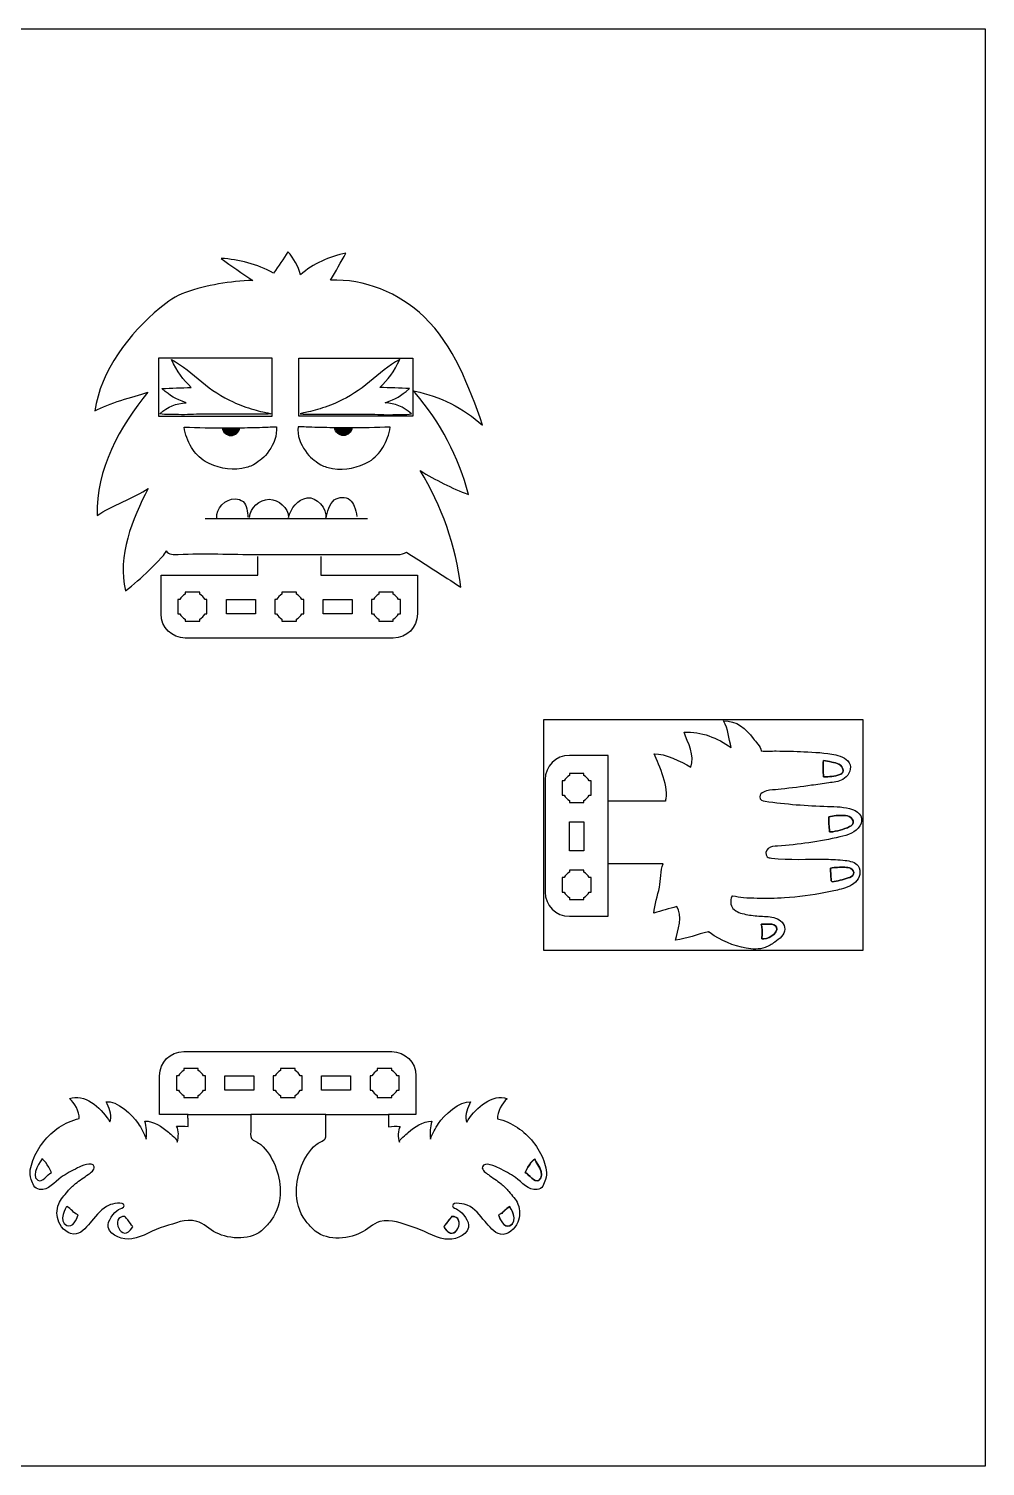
# Model space of a CAD drawing. Extents: x 0 to 843, y 0 to 842.
# Drawn here: x 283 to 843, y 0 to 842 of the extents above; entities that cross this region are included whole.
import ezdxf

# ---------------------------------------------------------------- set-up
doc = ezdxf.new("R2010")
doc.units = 0
doc.header["$MEASUREMENT"] = 0
doc.layers.add('LAYER_1', color=7, linetype='CONTINUOUS')

# ---------------------------------------------------------------- blocks, each defined once
blk = doc.blocks.new('BLOCK_2')
at = {"layer": 'LAYER_1'}
blk.add_lwpolyline([(584.57, 437.33), (771.47, 437.33), (771.47, 302.12), (584.57, 302.12), (584.57, 437.33)], dxfattribs=at)
at = {"layer": 'LAYER_1', "color": 250}
for points in [[(622.18, 389.63), (622.18, 390.36)], [(656.27, 389.63), (655.77, 389.63)]]:
    blk.add_lwpolyline(points, dxfattribs=at)
at = {"layer": 'LAYER_1', "color": 7}
blk.add_lwpolyline([(608, 360.36), (599.49, 360.36), (599.49, 377.36), (608, 377.36), (608, 360.36)], dxfattribs=at)
at = {"layer": 'LAYER_1', "color": 250}
for points, knots in [([(761.02, 354.82), (757.33, 355.24), (753.63, 355.42), (749.92, 355.49), (739.24, 355.69), (728.5, 354.94), (717.88, 356.17), (717.03, 356.26), (716.12, 356.4), (715.45, 356.94), (714, 358.13), (714.56, 360.66), (716.05, 361.8), (717.54, 362.94), (719.54, 363.09), (721.42, 363.22), (733.74, 364.05), (746, 365.85), (758.05, 368.59), (762.55, 369.61), (767.49, 371.12), (769.76, 375.13), (770.75, 376.87), (771.09, 379.08), (770.23, 380.89), (769.34, 382.74), (767.4, 383.86), (765.47, 384.57), (760.82, 386.29), (755.75, 386.33), (750.8, 386.46), (738.55, 386.79), (726.31, 387.79), (714.17, 389.46), (712.71, 389.66), (710.82, 390.25), (711.04, 392.11), (711.34, 394.74), (714.57, 395.6), (716.75, 395.93), (719.02, 396.27), (721.34, 396.21), (723.61, 396.49), (729.53, 397.21), (735.45, 397.98), (741.36, 398.8), (744.72, 399.26), (748.08, 399.79), (751.44, 400.23), (754.25, 400.6), (757.18, 400.79), (759.7, 402.22), (762.69, 403.92), (764.92, 407.49), (763.93, 410.79), (762.9, 414.22), (759.04, 415.89), (755.53, 416.64), (749.61, 417.92), (742.98, 418.19), (736.93, 418.47), (731.53, 418.72), (726.13, 418.86), (720.73, 418.9), (717.78, 418.92), (714.85, 418.77), (711.96, 418.92), (711.65, 421.5), (708.55, 424.55), (707.26, 426.2), (702.78, 431.94), (697.6, 436.87), (689.76, 436.56), (692.59, 431.55), (692.92, 426.33), (694.31, 420.94), (686.25, 426.45), (676.88, 430.59), (666.72, 429.83), (668.91, 423.82), (673.17, 416.2), (670.69, 409.49), (664.72, 412.64), (655.92, 417.49), (649.1, 417.23), (652.16, 410.51), (658.35, 397), (655.77, 389.63), (655.77, 389.63), (622.17, 389.63), (622.17, 389.63), (622.17, 389.63), (622.17, 352.78), (622.17, 352.78), (622.17, 352.78), (654.43, 352.78), (654.43, 352.78), (652.78, 349.03), (653.04, 343.05), (652.26, 339.14), (651.28, 334.24), (649.42, 328.78), (649.04, 323.89), (653.35, 325.44), (658.05, 326.46), (662.42, 327.76), (666.15, 322.58), (663.05, 313.6), (661.72, 308.15), (668.4, 308.92), (674.65, 311.55), (680.93, 313), (681.37, 313.1), (681.45, 312.24), (681.9, 312.33), (681.77, 312.01), (682.02, 312.65), (681.9, 312.33), (688.36, 307.89), (695.56, 304.72), (703.07, 303.38), (706.76, 302.72), (710.66, 302.54), (714.19, 303.81), (716.21, 304.55), (718.04, 305.74), (719.83, 306.93), (722.63, 308.8), (725.7, 311.25), (725.72, 314.61), (725.73, 317.6), (723.17, 320.08), (720.36, 321.08), (717.55, 322.08), (714.49, 321.97), (711.51, 322.12), (708.62, 322.26), (705.74, 322.64), (702.9, 323.22), (700.14, 323.78), (697.24, 324.61), (695.35, 326.71), (693.67, 328.58), (693.73, 331.4), (694.64, 333.61), (694.7, 333.73), (694.76, 333.87), (694.88, 333.93), (695, 334), (695.16, 333.98), (695.3, 333.95), (697.36, 333.56), (699.42, 333.06), (701.52, 332.92), (704.18, 332.74), (706.84, 332.61), (709.51, 332.55), (714.85, 332.42), (720.19, 332.52), (725.51, 332.86), (733.58, 333.36), (741.6, 334.4), (749.53, 335.95), (752.2, 336.48), (754.87, 337.07), (757.52, 337.71), (760.95, 338.55), (764.51, 339.57), (767.07, 342), (769.63, 344.43), (770.79, 348.7), (768.7, 351.55), (767, 353.86), (763.87, 354.5), (761.02, 354.82)], [0, 0, 0, 0, 1, 1, 1, 2, 2, 2, 3, 3, 3, 4, 4, 4, 5, 5, 5, 6, 6, 6, 7, 7, 7, 8, 8, 8, 9, 9, 9, 10, 10, 10, 11, 11, 11, 12, 12, 12, 13, 13, 13, 14, 14, 14, 15, 15, 15, 16, 16, 16, 17, 17, 17, 18, 18, 18, 19, 19, 19, 20, 20, 20, 21, 21, 21, 22, 22, 22, 23, 23, 23, 24, 24, 24, 25, 25, 25, 26, 26, 26, 27, 27, 27, 28, 28, 28, 29, 29, 29, 30, 30, 30, 31, 31, 31, 32, 32, 32, 33, 33, 33, 34, 34, 34, 35, 35, 35, 36, 36, 36, 37, 37, 37, 38, 38, 38, 39, 39, 39, 40, 40, 40, 41, 41, 41, 42, 42, 42, 43, 43, 43, 44, 44, 44, 45, 45, 45, 46, 46, 46, 47, 47, 47, 48, 48, 48, 49, 49, 49, 50, 50, 50, 51, 51, 51, 52, 52, 52, 53, 53, 53, 54, 54, 54, 55, 55, 55, 56, 56, 56, 57, 57, 57, 58, 58, 58, 58]), ([(622.18, 389.63), (622.18, 389.63), (622.18, 390.36), (622.18, 390.36), (622.18, 390.36), (622.18, 416.33), (622.18, 416.33), (622.18, 416.33), (599.5, 416.33), (599.5, 416.33), (591.67, 416.33), (585.32, 409.98), (585.32, 402.15), (585.32, 402.15), (585.32, 336.26), (585.32, 336.26), (585.32, 328.44), (591.67, 322.09), (599.5, 322.09), (599.5, 322.09), (622.18, 322.09), (622.18, 322.09), (622.18, 322.09), (622.18, 352.78), (622.18, 352.78)], [0, 0, 0, 0, 1, 1, 1, 2, 2, 2, 3, 3, 3, 4, 4, 4, 5, 5, 5, 6, 6, 6, 7, 7, 7, 8, 8, 8, 8]), ([(759.85, 407.69), (759.89, 406.98), (759.67, 406.24), (759.16, 405.75), (758.82, 405.44), (758.39, 405.25), (757.96, 405.09), (754.95, 403.97), (751.67, 403.84), (748.46, 403.73), (748.12, 406.91), (748.09, 410.13), (748.36, 413.33), (749.98, 413.03), (751.59, 412.73), (753.21, 412.44), (754.66, 412.17), (756.14, 411.89), (757.43, 411.17), (758.71, 410.44), (759.78, 409.16), (759.85, 407.69)], [0, 0, 0, 0, 1, 1, 1, 2, 2, 2, 3, 3, 3, 4, 4, 4, 5, 5, 5, 6, 6, 6, 7, 7, 7, 7]), ([(759.85, 407.69), (759.89, 406.98), (759.67, 406.24), (759.16, 405.75), (758.82, 405.44), (758.39, 405.25), (757.96, 405.09), (754.95, 403.97), (751.67, 403.84), (748.46, 403.73), (748.12, 406.91), (748.09, 410.13), (748.36, 413.33), (749.98, 413.03), (751.59, 412.73), (753.21, 412.44), (754.66, 412.17), (756.14, 411.89), (757.43, 411.17), (758.71, 410.44), (759.78, 409.16), (759.85, 407.69)], [0, 0, 0, 0, 1, 1, 1, 2, 2, 2, 3, 3, 3, 4, 4, 4, 5, 5, 5, 6, 6, 6, 7, 7, 7, 7]), ([(757.43, 411.17), (756.14, 411.89), (754.66, 412.17), (753.21, 412.44), (751.59, 412.73), (749.98, 413.03), (748.36, 413.33), (748.09, 410.13), (748.12, 406.91), (748.46, 403.73), (751.67, 403.84), (754.95, 403.97), (757.96, 405.09), (758.39, 405.25), (758.82, 405.44), (759.16, 405.75), (759.67, 406.24), (759.89, 406.98), (759.85, 407.69), (759.78, 409.16), (758.71, 410.44), (757.43, 411.17)], [0, 0, 0, 0, 1, 1, 1, 2, 2, 2, 3, 3, 3, 4, 4, 4, 5, 5, 5, 6, 6, 6, 7, 7, 7, 7]), ([(757.43, 411.17), (756.14, 411.89), (754.66, 412.17), (753.21, 412.44), (751.59, 412.73), (749.98, 413.03), (748.36, 413.33), (748.09, 410.13), (748.12, 406.91), (748.46, 403.73), (751.67, 403.84), (754.95, 403.97), (757.96, 405.09), (758.39, 405.25), (758.82, 405.44), (759.16, 405.75), (759.67, 406.24), (759.89, 406.98), (759.85, 407.69), (759.78, 409.16), (758.71, 410.44), (757.43, 411.17)], [0, 0, 0, 0, 1, 1, 1, 2, 2, 2, 3, 3, 3, 4, 4, 4, 5, 5, 5, 6, 6, 6, 7, 7, 7, 7]), ([(748.36, 413.33), (749.98, 413.03), (751.59, 412.73), (753.21, 412.44), (754.66, 412.17), (756.14, 411.89), (757.43, 411.17), (758.71, 410.44), (759.78, 409.16), (759.85, 407.69), (759.89, 406.98), (759.67, 406.24), (759.16, 405.75), (758.82, 405.44), (758.39, 405.25), (757.96, 405.09), (754.95, 403.97), (751.67, 403.84), (748.46, 403.73), (748.12, 406.91), (748.09, 410.13), (748.36, 413.33)], [0, 0, 0, 0, 1, 1, 1, 2, 2, 2, 3, 3, 3, 4, 4, 4, 5, 5, 5, 6, 6, 6, 7, 7, 7, 7]), ([(765.33, 375.79), (764.93, 375.25), (764.31, 374.91), (763.71, 374.61), (760.15, 372.85), (756.26, 371.78), (752.3, 371.48), (752.23, 371.48), (752.15, 371.47), (752.08, 371.52), (752, 371.57), (751.98, 371.68), (751.97, 371.78), (751.58, 374.6), (751.41, 377.46), (751.47, 380.31), (754.3, 381.04), (757.24, 381.32), (760.15, 381.15), (761.68, 381.06), (763.28, 380.81), (764.48, 379.86), (765.67, 378.9), (766.24, 377.02), (765.33, 375.79)], [0, 0, 0, 0, 1, 1, 1, 2, 2, 2, 3, 3, 3, 4, 4, 4, 5, 5, 5, 6, 6, 6, 7, 7, 7, 8, 8, 8, 8]), ([(765.33, 375.79), (764.93, 375.25), (764.31, 374.91), (763.71, 374.61), (760.15, 372.85), (756.26, 371.78), (752.3, 371.48), (752.23, 371.48), (752.15, 371.47), (752.08, 371.52), (752, 371.57), (751.98, 371.68), (751.97, 371.78), (751.58, 374.6), (751.41, 377.46), (751.47, 380.31), (754.3, 381.04), (757.24, 381.32), (760.15, 381.15), (761.68, 381.06), (763.28, 380.81), (764.48, 379.86), (765.67, 378.9), (766.24, 377.02), (765.33, 375.79)], [0, 0, 0, 0, 1, 1, 1, 2, 2, 2, 3, 3, 3, 4, 4, 4, 5, 5, 5, 6, 6, 6, 7, 7, 7, 8, 8, 8, 8]), ([(764.48, 379.86), (763.28, 380.81), (761.68, 381.06), (760.15, 381.15), (757.24, 381.32), (754.3, 381.04), (751.47, 380.31), (751.41, 377.46), (751.58, 374.6), (751.97, 371.78), (751.98, 371.68), (752, 371.57), (752.08, 371.52), (752.15, 371.47), (752.23, 371.48), (752.3, 371.48), (756.26, 371.78), (760.15, 372.85), (763.71, 374.61), (764.31, 374.91), (764.93, 375.25), (765.33, 375.79), (766.24, 377.02), (765.67, 378.9), (764.48, 379.86)], [0, 0, 0, 0, 1, 1, 1, 2, 2, 2, 3, 3, 3, 4, 4, 4, 5, 5, 5, 6, 6, 6, 7, 7, 7, 8, 8, 8, 8]), ([(764.48, 379.86), (763.28, 380.81), (761.68, 381.06), (760.15, 381.15), (757.24, 381.32), (754.3, 381.04), (751.47, 380.31), (751.41, 377.46), (751.58, 374.6), (751.97, 371.78), (751.98, 371.68), (752, 371.57), (752.08, 371.52), (752.15, 371.47), (752.23, 371.48), (752.3, 371.48), (756.26, 371.78), (760.15, 372.85), (763.71, 374.61), (764.31, 374.91), (764.93, 375.25), (765.33, 375.79), (766.24, 377.02), (765.67, 378.9), (764.48, 379.86)], [0, 0, 0, 0, 1, 1, 1, 2, 2, 2, 3, 3, 3, 4, 4, 4, 5, 5, 5, 6, 6, 6, 7, 7, 7, 8, 8, 8, 8]), ([(751.47, 380.31), (754.3, 381.04), (757.24, 381.32), (760.15, 381.15), (761.68, 381.06), (763.28, 380.81), (764.48, 379.86), (765.67, 378.9), (766.24, 377.02), (765.33, 375.79), (764.93, 375.25), (764.31, 374.91), (763.71, 374.61), (760.15, 372.85), (756.26, 371.78), (752.3, 371.48), (752.23, 371.48), (752.15, 371.47), (752.08, 371.52), (752, 371.57), (751.98, 371.68), (751.97, 371.78), (751.58, 374.6), (751.41, 377.46), (751.47, 380.31)], [0, 0, 0, 0, 1, 1, 1, 2, 2, 2, 3, 3, 3, 4, 4, 4, 5, 5, 5, 6, 6, 6, 7, 7, 7, 8, 8, 8, 8]), ([(766.03, 346.91), (765.65, 345.58), (764.18, 344.95), (762.86, 344.53), (759.77, 343.55), (756.62, 342.76), (753.43, 342.18), (752.95, 342.5), (752.88, 343.16), (752.84, 343.74), (752.72, 345.94), (752.6, 348.14), (752.48, 350.34), (755.25, 350.71), (758.05, 350.85), (760.85, 350.77), (762.1, 350.74), (763.39, 350.64), (764.48, 350.02), (765.57, 349.4), (766.37, 348.11), (766.03, 346.91)], [0, 0, 0, 0, 1, 1, 1, 2, 2, 2, 3, 3, 3, 4, 4, 4, 5, 5, 5, 6, 6, 6, 7, 7, 7, 7]), ([(766.03, 346.91), (765.65, 345.58), (764.18, 344.95), (762.86, 344.53), (759.77, 343.55), (756.62, 342.76), (753.43, 342.18), (752.95, 342.5), (752.88, 343.16), (752.84, 343.74), (752.72, 345.94), (752.6, 348.14), (752.48, 350.34), (755.25, 350.71), (758.05, 350.85), (760.85, 350.77), (762.1, 350.74), (763.39, 350.64), (764.48, 350.02), (765.57, 349.4), (766.37, 348.11), (766.03, 346.91)], [0, 0, 0, 0, 1, 1, 1, 2, 2, 2, 3, 3, 3, 4, 4, 4, 5, 5, 5, 6, 6, 6, 7, 7, 7, 7]), ([(764.48, 350.02), (763.39, 350.64), (762.1, 350.74), (760.85, 350.77), (758.05, 350.85), (755.25, 350.71), (752.48, 350.34), (752.6, 348.14), (752.72, 345.94), (752.84, 343.74), (752.88, 343.16), (752.95, 342.5), (753.43, 342.18), (756.62, 342.76), (759.77, 343.55), (762.86, 344.53), (764.18, 344.95), (765.65, 345.58), (766.03, 346.91), (766.37, 348.11), (765.57, 349.4), (764.48, 350.02)], [0, 0, 0, 0, 1, 1, 1, 2, 2, 2, 3, 3, 3, 4, 4, 4, 5, 5, 5, 6, 6, 6, 7, 7, 7, 7]), ([(764.48, 350.02), (763.39, 350.64), (762.1, 350.74), (760.85, 350.77), (758.05, 350.85), (755.25, 350.71), (752.48, 350.34), (752.6, 348.14), (752.72, 345.94), (752.84, 343.74), (752.88, 343.16), (752.95, 342.5), (753.43, 342.18), (756.62, 342.76), (759.77, 343.55), (762.86, 344.53), (764.18, 344.95), (765.65, 345.58), (766.03, 346.91), (766.37, 348.11), (765.57, 349.4), (764.48, 350.02)], [0, 0, 0, 0, 1, 1, 1, 2, 2, 2, 3, 3, 3, 4, 4, 4, 5, 5, 5, 6, 6, 6, 7, 7, 7, 7]), ([(766.03, 346.91), (765.65, 345.58), (764.18, 344.95), (762.86, 344.53), (759.77, 343.55), (756.62, 342.76), (753.43, 342.18), (752.95, 342.5), (752.88, 343.16), (752.84, 343.74), (752.72, 345.94), (752.6, 348.14), (752.48, 350.34), (755.25, 350.71), (758.05, 350.85), (760.85, 350.77), (762.1, 350.74), (763.39, 350.64), (764.48, 350.02), (765.57, 349.4), (766.37, 348.11), (766.03, 346.91)], [0, 0, 0, 0, 1, 1, 1, 2, 2, 2, 3, 3, 3, 4, 4, 4, 5, 5, 5, 6, 6, 6, 7, 7, 7, 7]), ([(680.93, 313), (681.25, 312.77), (681.57, 312.54), (681.9, 312.33), (682.02, 312.65), (681.24, 312.78), (681.37, 313.1), (680.92, 313.01), (681.37, 313.1), (680.93, 313)], [0, 0, 0, 0, 1, 1, 1, 2, 2, 2, 3, 3, 3, 3]), ([(712.28, 308.88), (712.39, 310.98), (712.72, 315.72), (711.94, 317.02), (711.86, 317.09), (711.92, 317.27), (712.09, 317.39), (714.44, 317.22), (719.62, 318.54), (720.82, 315.69), (722.4, 311.92), (715.04, 308.17), (712.28, 308.88)], [0, 0, 0, 0, 1, 1, 1, 2, 2, 2, 3, 3, 3, 4, 4, 4, 4]), ([(712.28, 308.88), (712.39, 310.98), (712.72, 315.72), (711.94, 317.02), (711.86, 317.09), (711.92, 317.27), (712.09, 317.39), (714.44, 317.22), (719.62, 318.54), (720.82, 315.69), (722.4, 311.92), (715.04, 308.17), (712.28, 308.88)], [0, 0, 0, 0, 1, 1, 1, 2, 2, 2, 3, 3, 3, 4, 4, 4, 4]), ([(720.82, 315.69), (719.62, 318.54), (714.44, 317.22), (712.09, 317.39), (711.92, 317.27), (711.86, 317.09), (711.94, 317.02), (712.72, 315.72), (712.39, 310.98), (712.28, 308.88), (715.04, 308.17), (722.4, 311.92), (720.82, 315.69)], [0, 0, 0, 0, 1, 1, 1, 2, 2, 2, 3, 3, 3, 4, 4, 4, 4]), ([(720.82, 315.69), (719.62, 318.54), (714.44, 317.22), (712.09, 317.39), (711.92, 317.27), (711.86, 317.09), (711.94, 317.02), (712.72, 315.72), (712.39, 310.98), (712.28, 308.88), (715.04, 308.17), (722.4, 311.92), (720.82, 315.69)], [0, 0, 0, 0, 1, 1, 1, 2, 2, 2, 3, 3, 3, 4, 4, 4, 4]), ([(712.09, 317.39), (714.44, 317.22), (719.62, 318.54), (720.82, 315.69), (722.4, 311.92), (715.04, 308.17), (712.28, 308.88), (712.39, 310.98), (712.72, 315.72), (711.94, 317.02), (711.86, 317.09), (711.92, 317.27), (712.09, 317.39)], [0, 0, 0, 0, 1, 1, 1, 2, 2, 2, 3, 3, 3, 4, 4, 4, 4])]:
    blk.add_open_spline(points, degree=3, knots=knots, dxfattribs=at)
blk.add_open_spline([(711.96, 418.92), (712.04, 418.31), (712.25, 419.45), (711.96, 418.92)], degree=3, dxfattribs=at)
at = {"layer": 'LAYER_1', "color": 7}
for points in [[(612.25, 392.95), (612.25, 392.95), (611.11, 392.95), (611.11, 392.95), (610.36, 391.66), (609.29, 390.59), (608, 389.84), (608, 389.84), (608, 388.7), (608, 388.7), (608, 388.7), (603.75, 388.7), (603.75, 388.7), (603.75, 388.7), (599.49, 388.7), (599.49, 388.7), (599.49, 388.7), (599.49, 389.84), (599.49, 389.84), (598.2, 390.59), (597.13, 391.66), (596.38, 392.95), (596.38, 392.95), (595.24, 392.95), (595.24, 392.95), (595.24, 392.95), (595.24, 397.21), (595.24, 397.21), (595.24, 397.21), (595.24, 401.46), (595.24, 401.46), (595.24, 401.46), (596.38, 401.46), (596.38, 401.46), (597.13, 402.75), (598.2, 403.82), (599.49, 404.57), (599.49, 404.57), (599.49, 405.71), (599.49, 405.71), (599.49, 405.71), (603.75, 405.71), (603.75, 405.71), (603.75, 405.71), (608, 405.71), (608, 405.71), (608, 405.71), (608, 404.57), (608, 404.57), (609.29, 403.82), (610.36, 402.75), (611.11, 401.46), (611.11, 401.46), (612.25, 401.46), (612.25, 401.46), (612.25, 401.46), (612.25, 397.21), (612.25, 397.21), (612.25, 397.21), (612.25, 392.95), (612.25, 392.95)], [(612.25, 336.26), (612.25, 336.26), (611.11, 336.26), (611.11, 336.26), (610.36, 334.97), (609.29, 333.89), (608, 333.15), (608, 333.15), (608, 332.01), (608, 332.01), (608, 332.01), (603.75, 332.01), (603.75, 332.01), (603.75, 332.01), (599.49, 332.01), (599.49, 332.01), (599.49, 332.01), (599.49, 333.15), (599.49, 333.15), (598.2, 333.89), (597.13, 334.97), (596.38, 336.26), (596.38, 336.26), (595.24, 336.26), (595.24, 336.26), (595.24, 336.26), (595.24, 340.51), (595.24, 340.51), (595.24, 340.51), (595.24, 344.76), (595.24, 344.76), (595.24, 344.76), (596.38, 344.76), (596.38, 344.76), (597.13, 346.06), (598.2, 347.13), (599.49, 347.88), (599.49, 347.88), (599.49, 349.02), (599.49, 349.02), (599.49, 349.02), (603.75, 349.02), (603.75, 349.02), (603.75, 349.02), (608, 349.02), (608, 349.02), (608, 349.02), (608, 347.88), (608, 347.88), (609.29, 347.13), (610.36, 346.06), (611.11, 344.76), (611.11, 344.76), (612.25, 344.76), (612.25, 344.76), (612.25, 344.76), (612.25, 340.51), (612.25, 340.51), (612.25, 340.51), (612.25, 336.26), (612.25, 336.26)]]:
    blk.add_open_spline(points, degree=3, knots=[0, 0, 0, 0, 1, 1, 1, 2, 2, 2, 3, 3, 3, 4, 4, 4, 5, 5, 5, 6, 6, 6, 7, 7, 7, 8, 8, 8, 9, 9, 9, 10, 10, 10, 11, 11, 11, 12, 12, 12, 13, 13, 13, 14, 14, 14, 15, 15, 15, 16, 16, 16, 17, 17, 17, 18, 18, 18, 19, 19, 19, 20, 20, 20, 20], dxfattribs=at)
blk = doc.blocks.new('BLOCK_3')
at = {"layer": 'LAYER_1'}
blk.add_lwpolyline([(441.07, 648.91), (507.71, 648.91), (507.71, 615.08), (441.07, 615.08), (441.07, 648.91)], dxfattribs=at)
at = {"layer": 'LAYER_1', "color": 7}
blk.add_open_spline([(441.82, 616.45), (445.06, 617.31), (445.06, 617.31), (446.58, 617.56), (448.37, 617.85), (450.12, 618.34), (451.86, 618.84), (456.01, 620.02), (460.07, 621.54), (463.99, 623.36), (470.59, 626.42), (476.8, 630.35), (482.39, 635.03), (488.06, 639.77), (493.49, 644.74), (500.11, 648.16), (496.75, 640.96), (493.25, 636.38), (488.49, 631.79), (494.27, 631.68), (500.03, 631.37), (505.8, 631.18), (500.09, 626.21), (498.42, 625.63), (491.51, 622.85), (497.39, 622.5), (502.12, 620.76), (506.96, 616.37), (503.34, 615.6), (499.64, 616.08), (496, 615.89), (491.28, 615.64), (486.66, 616.21), (481.85, 616.21), (481.85, 616.21), (465.62, 616.21), (465.62, 616.21), (465.62, 616.21), (453.16, 616.21), (453.16, 616.21), (453.16, 616.21), (446.93, 616.21), (446.93, 616.21), (445.34, 616.21), (444.35, 616.02), (441.82, 616.45)], degree=3, knots=[0, 0, 0, 0, 1, 1, 1, 2, 2, 2, 3, 3, 3, 4, 4, 4, 5, 5, 5, 6, 6, 6, 7, 7, 7, 8, 8, 8, 9, 9, 9, 10, 10, 10, 11, 11, 11, 12, 12, 12, 13, 13, 13, 14, 14, 14, 15, 15, 15, 15], dxfattribs=at)
blk = doc.blocks.new('BLOCK_4')
at = {"layer": 'LAYER_1'}
blk.add_lwpolyline([(425.41, 648.91), (358.77, 648.91), (358.77, 615.08), (425.41, 615.08), (425.41, 648.91)], dxfattribs=at)
at = {"layer": 'LAYER_1', "color": 7}
blk.add_open_spline([(424.65, 616.45), (421.42, 617.31), (421.42, 617.31), (419.9, 617.56), (418.11, 617.85), (416.36, 618.34), (414.62, 618.84), (410.47, 620.02), (406.41, 621.54), (402.49, 623.36), (395.89, 626.42), (389.68, 630.35), (384.09, 635.03), (378.42, 639.77), (372.99, 644.74), (366.37, 648.16), (369.73, 640.96), (373.23, 636.38), (377.99, 631.79), (372.21, 631.68), (366.45, 631.37), (360.67, 631.18), (366.39, 626.21), (368.06, 625.63), (374.97, 622.85), (369.09, 622.5), (364.36, 620.76), (359.52, 616.37), (363.14, 615.6), (366.84, 616.08), (370.48, 615.89), (375.2, 615.64), (379.82, 616.21), (384.63, 616.21), (384.63, 616.21), (400.86, 616.21), (400.86, 616.21), (400.86, 616.21), (413.32, 616.21), (413.32, 616.21), (413.32, 616.21), (419.55, 616.21), (419.55, 616.21), (421.14, 616.21), (422.13, 616.02), (424.65, 616.45)], degree=3, knots=[0, 0, 0, 0, 1, 1, 1, 2, 2, 2, 3, 3, 3, 4, 4, 4, 5, 5, 5, 6, 6, 6, 7, 7, 7, 8, 8, 8, 9, 9, 9, 10, 10, 10, 11, 11, 11, 12, 12, 12, 13, 13, 13, 14, 14, 14, 15, 15, 15, 15], dxfattribs=at)

msp = doc.modelspace()

# ---------------------------------------------------------------- hatches: boundary and pattern name
at = {"layer": 'LAYER_1'}
h = msp.add_hatch(color=250, dxfattribs=at)
h.dxf.hatch_style = 2
edge = h.paths.add_edge_path()
edge.add_spline(control_points=[(396, 608.21), (396.3, 605.7), (398.66, 603.6), (401.19, 603.61), (403.73, 603.61), (406.08, 605.72), (406.37, 608.23)], knot_values=[0, 0, 0, 0, 1, 1, 1, 2, 2, 2, 2], degree=3, periodic=0)
edge.add_line((406.37, 608.23), (396, 608.21))
h = msp.add_hatch(color=250, dxfattribs=at)
h.dxf.hatch_style = 2
edge = h.paths.add_edge_path()
edge.add_spline(control_points=[(472.32, 608.21), (472.02, 605.7), (469.66, 603.6), (467.12, 603.61), (464.59, 603.61), (462.24, 605.72), (461.95, 608.23)], knot_values=[0, 0, 0, 0, 1, 1, 1, 2, 2, 2, 2], degree=3, periodic=0)
edge.add_line((461.95, 608.23), (472.32, 608.21))

# ---------------------------------------------------------------- linework, layer by layer
msp.add_lwpolyline([(0, 841.89), (843.17, 841.89), (843.17, 0), (0, 0), (0, 841.89)], dxfattribs=at)
at = {"layer": 'LAYER_1', "color": 7}
for points in [[(386.14, 555.11), (481.14, 555.11)], [(398.52, 507.67), (415.52, 507.67), (415.52, 499.17), (398.52, 499.17), (398.52, 507.67)], [(455.21, 507.67), (472.22, 507.67), (472.22, 499.17), (455.21, 499.17), (455.21, 507.67)], [(414.66, 220.2), (397.65, 220.2), (397.65, 228.71), (414.66, 228.71), (414.66, 220.2)], [(471.35, 220.2), (454.34, 220.2), (454.34, 228.71), (471.35, 228.71), (471.35, 220.2)]]:
    msp.add_lwpolyline(points, dxfattribs=at)
at = {"layer": 'LAYER_1', "color": 250}
for points in [[(376.08, 206.03), (412.93, 206.03)], [(456.74, 206.04), (456.74, 206.04)], [(457.06, 206.03), (493.71, 206.03)]]:
    msp.add_lwpolyline(points, dxfattribs=at)
at = {"layer": 'LAYER_1', "color": 7}
for points, knots in [([(540.32, 569.11), (530.57, 572.86), (521.06, 577.57), (512.01, 583.15), (524.77, 562.55), (533.04, 538.97), (535.9, 514.77), (525.35, 521.7), (514.74, 528.53), (504.05, 535.27), (502.6, 534.43), (500.92, 533.96), (499.13, 533.96), (499.13, 533.96), (472.26, 533.96), (472.26, 533.96), (472.26, 533.96), (416.83, 533.96), (416.83, 533.96), (401.4, 533.96), (385.67, 534.86), (370.27, 533.94), (368.02, 533.81), (364.52, 533.77), (363.28, 536.2), (363.69, 535.39), (359.87, 531.39), (359.27, 530.79), (357.21, 528.76), (355.17, 526.71), (353.11, 524.68), (348.8, 520.42), (344.32, 516.36), (339.47, 512.72), (334.6, 533.05), (343.31, 554.75), (352.77, 572.59), (344.87, 567.4), (330.91, 562.17), (322.9, 556.9), (321.78, 583.34), (336.41, 609.41), (352.51, 629.06), (343.86, 626.24), (329.47, 622.57), (321.51, 618.08), (324.7, 641.43), (341.81, 663.69), (359.51, 678.24), (364.25, 682.14), (368.68, 685.41), (374.53, 687.49), (387.21, 691.77), (400.56, 694.13), (414, 694.48), (407.7, 698.61), (401.5, 702.91), (395.41, 707.37), (406.01, 706.87), (416.62, 703.91), (426.1, 698.82), (429.12, 702.87), (431.97, 707.03), (434.63, 711.29), (438.06, 707.34), (440.6, 702.69), (441.99, 697.82), (449.43, 704.27), (458.7, 708.63), (468.62, 710.38), (465.62, 705.17), (462.6, 699.93), (459.57, 694.67), (479.21, 695.38), (499.71, 687.31), (514.43, 673.13), (531.92, 656.28), (540.59, 632.59), (548.68, 609.71), (537.37, 619.76), (523.5, 626.71), (509.13, 629.59), (508.8, 629.66), (508.48, 629.73), (508.15, 629.79), (508.48, 629.41), (508.81, 629.04), (509.13, 628.66), (523.89, 611.6), (534.73, 590.96), (540.32, 569.11)], [0, 0, 0, 0, 1, 1, 1, 2, 2, 2, 3, 3, 3, 4, 4, 4, 5, 5, 5, 6, 6, 6, 7, 7, 7, 8, 8, 8, 9, 9, 9, 10, 10, 10, 11, 11, 11, 12, 12, 12, 13, 13, 13, 14, 14, 14, 15, 15, 15, 16, 16, 16, 17, 17, 17, 18, 18, 18, 19, 19, 19, 20, 20, 20, 21, 21, 21, 22, 22, 22, 23, 23, 23, 24, 24, 24, 25, 25, 25, 26, 26, 26, 27, 27, 27, 28, 28, 28, 29, 29, 29, 30, 30, 30, 30]), ([(398.42, 608.14), (390.2, 608.13), (381.98, 608.27), (373.77, 608.56), (374.5, 604.39), (375.88, 600.32), (378.08, 596.71), (380.08, 593.41), (382.78, 590.51), (386.04, 588.46), (392.57, 584.96), (400.22, 582.93), (407.51, 584.27), (409.91, 584.75), (412.25, 585.5), (414.47, 586.5), (418.66, 589.34), (420.45, 590.52), (423.44, 594.61), (426.43, 598.7), (428.32, 603.77), (427.81, 608.81), (426.24, 608.75), (424.68, 608.68), (423.11, 608.62), (418.47, 608.45), (413.82, 608.32), (409.17, 608.24), (405.59, 608.18), (402, 608.15), (398.42, 608.14)], [0, 0, 0, 0, 1, 1, 1, 2, 2, 2, 3, 3, 3, 4, 4, 4, 5, 5, 5, 6, 6, 6, 7, 7, 7, 8, 8, 8, 9, 9, 9, 10, 10, 10, 10]), ([(396, 608.21), (396.3, 605.7), (398.66, 603.6), (401.19, 603.61), (403.73, 603.61), (406.08, 605.72), (406.37, 608.23)], [0, 0, 0, 0, 1, 1, 1, 2, 2, 2, 2]), ([(469.9, 608.14), (478.12, 608.13), (486.33, 608.27), (494.55, 608.56), (493.81, 604.39), (492.44, 600.32), (490.24, 596.71), (488.24, 593.41), (485.54, 590.51), (482.28, 588.46), (475.75, 584.96), (468.1, 582.93), (460.8, 584.27), (458.41, 584.75), (456.07, 585.5), (453.84, 586.5), (449.66, 589.34), (447.86, 590.52), (444.87, 594.61), (441.89, 598.7), (440, 603.77), (440.51, 608.81), (442.08, 608.75), (443.64, 608.68), (445.2, 608.62), (449.85, 608.45), (454.5, 608.32), (459.14, 608.24), (462.73, 608.18), (466.32, 608.15), (469.9, 608.14)], [0, 0, 0, 0, 1, 1, 1, 2, 2, 2, 3, 3, 3, 4, 4, 4, 5, 5, 5, 6, 6, 6, 7, 7, 7, 8, 8, 8, 9, 9, 9, 10, 10, 10, 10]), ([(472.32, 608.21), (472.02, 605.7), (469.66, 603.6), (467.12, 603.61), (464.59, 603.61), (462.24, 605.72), (461.95, 608.23)], [0, 0, 0, 0, 1, 1, 1, 2, 2, 2, 2]), ([(392.94, 555.14), (392.41, 561.05), (397.87, 566.77), (403.8, 566.52), (405.41, 566.45), (407.06, 565.98), (408.29, 564.94), (410.58, 563.02), (411.01, 558.86), (411.08, 555.88)], [0, 0, 0, 0, 1, 1, 1, 2, 2, 2, 3, 3, 3, 3]), ([(412.17, 555.63), (412.57, 561.35), (417.85, 566.29), (423.58, 566.29), (429.31, 566.3), (434.61, 561.37), (435.02, 555.66), (436.17, 561.14), (440.34, 566.28), (445.88, 567.14), (451.42, 568), (457.55, 560.72), (456.88, 555.16), (457.58, 558.35), (459.11, 564.01), (461.78, 565.9), (464.45, 567.79), (468.39, 568.09), (470.91, 566.01), (472.11, 565.03), (472.89, 563.63), (473.49, 562.19), (474.27, 560.3), (474.78, 558.28), (474.97, 556.24)], [0, 0, 0, 0, 1, 1, 1, 2, 2, 2, 3, 3, 3, 4, 4, 4, 5, 5, 5, 6, 6, 6, 7, 7, 7, 8, 8, 8, 8]), ([(453.79, 532.82), (453.79, 532.82), (453.79, 521.85), (453.79, 521.85), (453.79, 521.85), (510.49, 521.85), (510.49, 521.85), (510.49, 521.85), (510.49, 499.17), (510.49, 499.17), (510.49, 491.34), (504.14, 485), (496.31, 485), (496.31, 485), (374.42, 485), (374.42, 485), (366.6, 485), (360.25, 491.34), (360.25, 499.17), (360.25, 499.17), (360.25, 521.85), (360.25, 521.85), (360.25, 521.85), (416.94, 521.85), (416.94, 521.85), (416.94, 521.85), (416.94, 532.82), (416.94, 532.82)], [0, 0, 0, 0, 1, 1, 1, 2, 2, 2, 3, 3, 3, 4, 4, 4, 5, 5, 5, 6, 6, 6, 7, 7, 7, 8, 8, 8, 9, 9, 9, 9]), ([(370.17, 507.67), (370.17, 507.67), (371.31, 507.67), (371.31, 507.67), (372.06, 508.96), (373.13, 510.04), (374.42, 510.79), (374.42, 510.79), (374.42, 511.92), (374.42, 511.92), (374.42, 511.92), (378.67, 511.92), (378.67, 511.92), (378.67, 511.92), (382.93, 511.92), (382.93, 511.92), (382.93, 511.92), (382.93, 510.79), (382.93, 510.79), (384.22, 510.04), (385.29, 508.96), (386.04, 507.67), (386.04, 507.67), (387.18, 507.67), (387.18, 507.67), (387.18, 507.67), (387.18, 503.42), (387.18, 503.42), (387.18, 503.42), (387.18, 499.17), (387.18, 499.17), (387.18, 499.17), (386.04, 499.17), (386.04, 499.17), (385.29, 497.88), (384.22, 496.8), (382.93, 496.05), (382.93, 496.05), (382.93, 494.92), (382.93, 494.92), (382.93, 494.92), (378.67, 494.92), (378.67, 494.92), (378.67, 494.92), (374.42, 494.92), (374.42, 494.92), (374.42, 494.92), (374.42, 496.05), (374.42, 496.05), (373.13, 496.8), (372.06, 497.88), (371.31, 499.17), (371.31, 499.17), (370.17, 499.17), (370.17, 499.17), (370.17, 499.17), (370.17, 503.42), (370.17, 503.42), (370.17, 503.42), (370.17, 507.67), (370.17, 507.67)], [0, 0, 0, 0, 1, 1, 1, 2, 2, 2, 3, 3, 3, 4, 4, 4, 5, 5, 5, 6, 6, 6, 7, 7, 7, 8, 8, 8, 9, 9, 9, 10, 10, 10, 11, 11, 11, 12, 12, 12, 13, 13, 13, 14, 14, 14, 15, 15, 15, 16, 16, 16, 17, 17, 17, 18, 18, 18, 19, 19, 19, 20, 20, 20, 20]), ([(426.86, 507.67), (426.86, 507.67), (428, 507.67), (428, 507.67), (428.75, 508.96), (429.82, 510.04), (431.11, 510.79), (431.11, 510.79), (431.11, 511.92), (431.11, 511.92), (431.11, 511.92), (435.37, 511.92), (435.37, 511.92), (435.37, 511.92), (439.62, 511.92), (439.62, 511.92), (439.62, 511.92), (439.62, 510.79), (439.62, 510.79), (440.91, 510.04), (441.99, 508.96), (442.73, 507.67), (442.73, 507.67), (443.87, 507.67), (443.87, 507.67), (443.87, 507.67), (443.87, 503.42), (443.87, 503.42), (443.87, 503.42), (443.87, 499.17), (443.87, 499.17), (443.87, 499.17), (442.73, 499.17), (442.73, 499.17), (441.99, 497.88), (440.91, 496.8), (439.62, 496.05), (439.62, 496.05), (439.62, 494.92), (439.62, 494.92), (439.62, 494.92), (435.37, 494.92), (435.37, 494.92), (435.37, 494.92), (431.11, 494.92), (431.11, 494.92), (431.11, 494.92), (431.11, 496.05), (431.11, 496.05), (429.82, 496.8), (428.75, 497.88), (428, 499.17), (428, 499.17), (426.86, 499.17), (426.86, 499.17), (426.86, 499.17), (426.86, 503.42), (426.86, 503.42), (426.86, 503.42), (426.86, 507.67), (426.86, 507.67)], [0, 0, 0, 0, 1, 1, 1, 2, 2, 2, 3, 3, 3, 4, 4, 4, 5, 5, 5, 6, 6, 6, 7, 7, 7, 8, 8, 8, 9, 9, 9, 10, 10, 10, 11, 11, 11, 12, 12, 12, 13, 13, 13, 14, 14, 14, 15, 15, 15, 16, 16, 16, 17, 17, 17, 18, 18, 18, 19, 19, 19, 20, 20, 20, 20]), ([(483.56, 507.67), (483.56, 507.67), (484.69, 507.67), (484.69, 507.67), (485.44, 508.96), (486.52, 510.04), (487.81, 510.79), (487.81, 510.79), (487.81, 511.92), (487.81, 511.92), (487.81, 511.92), (492.06, 511.92), (492.06, 511.92), (492.06, 511.92), (496.31, 511.92), (496.31, 511.92), (496.31, 511.92), (496.31, 510.79), (496.31, 510.79), (497.6, 510.04), (498.68, 508.96), (499.43, 507.67), (499.43, 507.67), (500.56, 507.67), (500.56, 507.67), (500.56, 507.67), (500.56, 503.42), (500.56, 503.42), (500.56, 503.42), (500.56, 499.17), (500.56, 499.17), (500.56, 499.17), (499.43, 499.17), (499.43, 499.17), (498.68, 497.88), (497.6, 496.8), (496.31, 496.05), (496.31, 496.05), (496.31, 494.92), (496.31, 494.92), (496.31, 494.92), (492.06, 494.92), (492.06, 494.92), (492.06, 494.92), (487.81, 494.92), (487.81, 494.92), (487.81, 494.92), (487.81, 496.05), (487.81, 496.05), (486.52, 496.8), (485.44, 497.88), (484.69, 499.17), (484.69, 499.17), (483.56, 499.17), (483.56, 499.17), (483.56, 499.17), (483.56, 503.42), (483.56, 503.42), (483.56, 503.42), (483.56, 507.67), (483.56, 507.67)], [0, 0, 0, 0, 1, 1, 1, 2, 2, 2, 3, 3, 3, 4, 4, 4, 5, 5, 5, 6, 6, 6, 7, 7, 7, 8, 8, 8, 9, 9, 9, 10, 10, 10, 11, 11, 11, 12, 12, 12, 13, 13, 13, 14, 14, 14, 15, 15, 15, 16, 16, 16, 17, 17, 17, 18, 18, 18, 19, 19, 19, 20, 20, 20, 20]), ([(386.31, 220.2), (386.31, 220.2), (385.17, 220.2), (385.17, 220.2), (384.43, 218.91), (383.35, 217.83), (382.06, 217.09), (382.06, 217.09), (382.06, 215.95), (382.06, 215.95), (382.06, 215.95), (377.81, 215.95), (377.81, 215.95), (377.81, 215.95), (373.55, 215.95), (373.55, 215.95), (373.55, 215.95), (373.55, 217.09), (373.55, 217.09), (372.27, 217.83), (371.19, 218.91), (370.44, 220.2), (370.44, 220.2), (369.3, 220.2), (369.3, 220.2), (369.3, 220.2), (369.3, 224.45), (369.3, 224.45), (369.3, 224.45), (369.3, 228.7), (369.3, 228.7), (369.3, 228.7), (370.44, 228.7), (370.44, 228.7), (371.19, 229.99), (372.27, 231.07), (373.55, 231.82), (373.55, 231.82), (373.55, 232.96), (373.55, 232.96), (373.55, 232.96), (377.81, 232.96), (377.81, 232.96), (377.81, 232.96), (382.06, 232.96), (382.06, 232.96), (382.06, 232.96), (382.06, 231.82), (382.06, 231.82), (383.35, 231.07), (384.43, 229.99), (385.17, 228.7), (385.17, 228.7), (386.31, 228.7), (386.31, 228.7), (386.31, 228.7), (386.31, 224.45), (386.31, 224.45), (386.31, 224.45), (386.31, 220.2), (386.31, 220.2)], [0, 0, 0, 0, 1, 1, 1, 2, 2, 2, 3, 3, 3, 4, 4, 4, 5, 5, 5, 6, 6, 6, 7, 7, 7, 8, 8, 8, 9, 9, 9, 10, 10, 10, 11, 11, 11, 12, 12, 12, 13, 13, 13, 14, 14, 14, 15, 15, 15, 16, 16, 16, 17, 17, 17, 18, 18, 18, 19, 19, 19, 20, 20, 20, 20]), ([(443, 220.2), (443, 220.2), (441.87, 220.2), (441.87, 220.2), (441.12, 218.91), (440.04, 217.83), (438.75, 217.09), (438.75, 217.09), (438.75, 215.95), (438.75, 215.95), (438.75, 215.95), (434.5, 215.95), (434.5, 215.95), (434.5, 215.95), (430.25, 215.95), (430.25, 215.95), (430.25, 215.95), (430.25, 217.09), (430.25, 217.09), (428.96, 217.83), (427.88, 218.91), (427.13, 220.2), (427.13, 220.2), (426, 220.2), (426, 220.2), (426, 220.2), (426, 224.45), (426, 224.45), (426, 224.45), (426, 228.7), (426, 228.7), (426, 228.7), (427.13, 228.7), (427.13, 228.7), (427.88, 229.99), (428.96, 231.07), (430.25, 231.82), (430.25, 231.82), (430.25, 232.96), (430.25, 232.96), (430.25, 232.96), (434.5, 232.96), (434.5, 232.96), (434.5, 232.96), (438.75, 232.96), (438.75, 232.96), (438.75, 232.96), (438.75, 231.82), (438.75, 231.82), (440.04, 231.07), (441.12, 229.99), (441.87, 228.7), (441.87, 228.7), (443, 228.7), (443, 228.7), (443, 228.7), (443, 224.45), (443, 224.45), (443, 224.45), (443, 220.2), (443, 220.2)], [0, 0, 0, 0, 1, 1, 1, 2, 2, 2, 3, 3, 3, 4, 4, 4, 5, 5, 5, 6, 6, 6, 7, 7, 7, 8, 8, 8, 9, 9, 9, 10, 10, 10, 11, 11, 11, 12, 12, 12, 13, 13, 13, 14, 14, 14, 15, 15, 15, 16, 16, 16, 17, 17, 17, 18, 18, 18, 19, 19, 19, 20, 20, 20, 20]), ([(499.7, 220.2), (499.7, 220.2), (498.56, 220.2), (498.56, 220.2), (497.81, 218.91), (496.74, 217.83), (495.44, 217.09), (495.44, 217.09), (495.44, 215.95), (495.44, 215.95), (495.44, 215.95), (491.19, 215.95), (491.19, 215.95), (491.19, 215.95), (486.94, 215.95), (486.94, 215.95), (486.94, 215.95), (486.94, 217.09), (486.94, 217.09), (485.65, 217.83), (484.57, 218.91), (483.83, 220.2), (483.83, 220.2), (482.69, 220.2), (482.69, 220.2), (482.69, 220.2), (482.69, 224.45), (482.69, 224.45), (482.69, 224.45), (482.69, 228.7), (482.69, 228.7), (482.69, 228.7), (483.83, 228.7), (483.83, 228.7), (484.57, 229.99), (485.65, 231.07), (486.94, 231.82), (486.94, 231.82), (486.94, 232.96), (486.94, 232.96), (486.94, 232.96), (491.19, 232.96), (491.19, 232.96), (491.19, 232.96), (495.44, 232.96), (495.44, 232.96), (495.44, 232.96), (495.44, 231.82), (495.44, 231.82), (496.74, 231.07), (497.81, 229.99), (498.56, 228.7), (498.56, 228.7), (499.7, 228.7), (499.7, 228.7), (499.7, 228.7), (499.7, 224.45), (499.7, 224.45), (499.7, 224.45), (499.7, 220.2), (499.7, 220.2)], [0, 0, 0, 0, 1, 1, 1, 2, 2, 2, 3, 3, 3, 4, 4, 4, 5, 5, 5, 6, 6, 6, 7, 7, 7, 8, 8, 8, 9, 9, 9, 10, 10, 10, 11, 11, 11, 12, 12, 12, 13, 13, 13, 14, 14, 14, 15, 15, 15, 16, 16, 16, 17, 17, 17, 18, 18, 18, 19, 19, 19, 20, 20, 20, 20])]:
    msp.add_open_spline(points, degree=3, knots=knots, dxfattribs=at)
at = {"layer": 'LAYER_1'}
for points in [[(396, 608.21), (396.3, 605.7), (398.66, 603.6), (401.19, 603.61), (403.73, 603.61), (406.08, 605.72), (406.37, 608.23)], [(472.32, 608.21), (472.02, 605.7), (469.66, 603.6), (467.12, 603.61), (464.59, 603.61), (462.24, 605.72), (461.95, 608.23)]]:
    msp.add_open_spline(points, degree=3, knots=[0, 0, 0, 0, 1, 1, 1, 2, 2, 2, 2], dxfattribs=at)
at = {"layer": 'LAYER_1', "color": 250}
for points, knots in [([(584.5, 178.95), (581.71, 186.71), (575.89, 193.78), (569.11, 198.38), (565.69, 200.71), (561.61, 202.5), (557.33, 203.53), (557.36, 207.49), (559.88, 212.79), (563.03, 215.2), (554.65, 218.58), (544.73, 209.86), (540.17, 202.88), (539.86, 202.42), (539.58, 201.96), (539.33, 201.51), (539.21, 201.82), (539.12, 202.12), (539.04, 202.41), (538.04, 206.2), (540.08, 210), (541.61, 213.36), (535.34, 214.28), (526.05, 205.51), (522.8, 200.67), (521.11, 198.14), (519.25, 194.67), (518.19, 191.79), (518.14, 191.7), (518.11, 191.61), (518.07, 191.5), (518.06, 191.58), (518.05, 191.67), (518.05, 191.75), (517.67, 195.63), (518.04, 198.29), (518.83, 202.05), (513.53, 201.89), (508.89, 198.89), (505.07, 195.49), (503.76, 194.33), (499.74, 191.32), (499.9, 189.71), (499.07, 192.55), (498.88, 196.64), (500.32, 199), (498.08, 199.16), (495.79, 199.13), (493.58, 198.88), (493.58, 199.36), (493.59, 202.28), (493.61, 206.04), (493.61, 206.04), (509.61, 206.04), (509.61, 206.04), (509.61, 206.04), (509.61, 228.71), (509.61, 228.71), (509.61, 236.54), (503.28, 242.88), (495.44, 242.88), (495.44, 242.88), (373.55, 242.88), (373.55, 242.88), (365.72, 242.88), (359.38, 236.54), (359.38, 228.71), (359.38, 228.71), (359.38, 206.04), (359.38, 206.04), (359.38, 206.04), (376.07, 206.04), (376.07, 206.04), (375.78, 205.7), (376.07, 203.86), (376.07, 203.43), (376.08, 201.96), (376.09, 200.49), (376.08, 199.01), (373.87, 199.28), (371.58, 199.29), (369.34, 199.14), (370.78, 196.79), (370.59, 192.7), (369.76, 189.86), (369.93, 191.46), (365.9, 194.46), (364.59, 195.62), (360.77, 199.04), (356.14, 202.04), (350.83, 202.2), (351.63, 198.43), (352, 195.78), (351.61, 191.88), (351.61, 191.8), (351.6, 191.72), (351.59, 191.64), (351.56, 191.75), (351.52, 191.83), (351.48, 191.93), (350.41, 194.82), (348.55, 198.29), (346.86, 200.82), (343.61, 205.66), (334.32, 214.42), (328.05, 213.5), (329.58, 210.14), (331.62, 206.33), (330.62, 202.54), (330.54, 202.25), (330.45, 201.96), (330.33, 201.66), (330.08, 202.09), (329.8, 202.55), (329.5, 203.01), (324.93, 210), (315.01, 218.71), (306.64, 215.33), (309.78, 212.93), (312.31, 207.62), (312.33, 203.67), (308.06, 202.63), (303.98, 200.84), (300.55, 198.51), (293.77, 193.92), (287.95, 186.84), (285.16, 179.08), (283.85, 175.46), (282.82, 171.79), (284.14, 168), (285.04, 165.43), (286, 162.5), (289.02, 162.12), (294.39, 161.46), (297.85, 166.41), (301.74, 169.21), (304.8, 171.42), (307.96, 173.04), (311.34, 174.68), (313.15, 175.57), (320.02, 179), (321.09, 175.43), (321.67, 173.51), (318.81, 171.79), (317.61, 170.92), (315.1, 169.13), (312.57, 167.43), (310.15, 165.53), (308.39, 164.13), (307, 162.83), (305.61, 161.04), (303.68, 158.53), (301.46, 156.66), (300.3, 153.62), (298.97, 150.17), (298.92, 146.46), (300.38, 143.01), (302.03, 139.12), (306.01, 135.3), (310.58, 136.04), (314.23, 136.62), (317.16, 140.93), (319.57, 143.51), (322.89, 147.05), (325.31, 151.08), (329.96, 153), (331.24, 153.53), (338.54, 155.46), (338.61, 152.61), (338.64, 151.3), (336.37, 150.99), (335.43, 150.39), (332.7, 148.67), (328.48, 143.46), (329.3, 140.04), (330.64, 134.43), (338.21, 132.57), (343.05, 133.21), (349.97, 134.11), (355.64, 138.66), (362.29, 140.42), (368.79, 142.14), (374.1, 145.25), (381.19, 143.41), (385.26, 142.33), (388.7, 138.67), (392.48, 136.75), (400.49, 132.67), (413.66, 132.12), (420.36, 138.99), (421.93, 140.58), (423.47, 142.32), (424.82, 144.11), (428.5, 149.03), (430.21, 155.28), (430.13, 161.39), (430.01, 170.96), (425.92, 181.92), (418.72, 188.41), (417.45, 189.54), (414.01, 190.75), (413.2, 191.96), (412.41, 193.13), (412.92, 195.83), (412.92, 197.2), (412.92, 197.2), (412.92, 206.04), (412.92, 206.04), (412.92, 206.04), (456.74, 206.04), (456.74, 206.04), (456.74, 206.04), (456.74, 197.05), (456.74, 197.05), (456.74, 195.68), (457.25, 193), (456.46, 191.83), (455.65, 190.62), (452.21, 189.41), (450.94, 188.26), (443.74, 181.79), (439.65, 170.82), (439.54, 161.25), (439.46, 155.13), (441.17, 148.88), (444.84, 143.96), (446.19, 142.17), (447.74, 140.45), (449.3, 138.84), (456, 131.99), (469.17, 132.54), (477.19, 136.61), (480.96, 138.53), (484.4, 142.2), (488.47, 143.26), (495.56, 145.12), (500.87, 142), (507.37, 140.28), (514.03, 138.51), (519.69, 133.96), (526.61, 133.07), (531.46, 132.42), (539.03, 134.29), (540.36, 139.89), (541.19, 143.32), (536.96, 148.54), (534.23, 150.25), (533.29, 150.84), (531.03, 151.17), (531.05, 152.46), (531.12, 155.33), (538.42, 153.38), (539.71, 152.86), (544.36, 150.95), (546.78, 146.92), (550.09, 143.38), (552.5, 140.79), (555.44, 136.47), (559.08, 135.89), (563.65, 135.17), (567.63, 138.99), (569.29, 142.88), (570.74, 146.32), (570.69, 150.03), (569.36, 153.49), (568.21, 156.51), (565.98, 158.38), (564.05, 160.89), (562.67, 162.68), (561.28, 164), (559.51, 165.38), (557.09, 167.29), (554.56, 169), (552.05, 170.79), (550.86, 171.64), (547.99, 173.38), (548.57, 175.29), (549.64, 178.87), (556.51, 175.42), (558.32, 174.54), (561.71, 172.89), (564.86, 171.28), (567.92, 169.07), (571.81, 166.26), (575.28, 161.33), (580.64, 161.99), (583.67, 162.37), (584.62, 165.29), (585.53, 167.87), (586.84, 171.64), (585.81, 175.33), (584.5, 178.95)], [0, 0, 0, 0, 1, 1, 1, 2, 2, 2, 3, 3, 3, 4, 4, 4, 5, 5, 5, 6, 6, 6, 7, 7, 7, 8, 8, 8, 9, 9, 9, 10, 10, 10, 11, 11, 11, 12, 12, 12, 13, 13, 13, 14, 14, 14, 15, 15, 15, 16, 16, 16, 17, 17, 17, 18, 18, 18, 19, 19, 19, 20, 20, 20, 21, 21, 21, 22, 22, 22, 23, 23, 23, 24, 24, 24, 25, 25, 25, 26, 26, 26, 27, 27, 27, 28, 28, 28, 29, 29, 29, 30, 30, 30, 31, 31, 31, 32, 32, 32, 33, 33, 33, 34, 34, 34, 35, 35, 35, 36, 36, 36, 37, 37, 37, 38, 38, 38, 39, 39, 39, 40, 40, 40, 41, 41, 41, 42, 42, 42, 43, 43, 43, 44, 44, 44, 45, 45, 45, 46, 46, 46, 47, 47, 47, 48, 48, 48, 49, 49, 49, 50, 50, 50, 51, 51, 51, 52, 52, 52, 53, 53, 53, 54, 54, 54, 55, 55, 55, 56, 56, 56, 57, 57, 57, 58, 58, 58, 59, 59, 59, 60, 60, 60, 61, 61, 61, 62, 62, 62, 63, 63, 63, 64, 64, 64, 65, 65, 65, 66, 66, 66, 67, 67, 67, 68, 68, 68, 69, 69, 69, 70, 70, 70, 71, 71, 71, 72, 72, 72, 73, 73, 73, 74, 74, 74, 75, 75, 75, 76, 76, 76, 77, 77, 77, 78, 78, 78, 79, 79, 79, 80, 80, 80, 81, 81, 81, 82, 82, 82, 83, 83, 83, 84, 84, 84, 85, 85, 85, 86, 86, 86, 87, 87, 87, 88, 88, 88, 89, 89, 89, 90, 90, 90, 91, 91, 91, 92, 92, 92, 93, 93, 93, 94, 94, 94, 95, 95, 95, 96, 96, 96, 97, 97, 97, 97]), ([(288.1, 167.53), (283.14, 170.41), (290.81, 179.58), (290.44, 180.03), (291.78, 179.71), (295.59, 173.71), (296.09, 172.08), (293.74, 170.95), (290.71, 166), (288.1, 167.53)], [0, 0, 0, 0, 1, 1, 1, 2, 2, 2, 3, 3, 3, 3]), ([(581.56, 167.38), (578.96, 165.87), (575.92, 170.8), (573.57, 171.95), (574.07, 173.57), (577.88, 179.58), (579.22, 179.88), (578.86, 179.43), (586.53, 170.26), (581.56, 167.38)], [0, 0, 0, 0, 1, 1, 1, 2, 2, 2, 3, 3, 3, 3]), ([(579.22, 180.02), (577.89, 179.72), (574.07, 173.7), (573.58, 172.08), (575.93, 170.94), (578.96, 166.01), (581.56, 167.52), (586.52, 170.4), (578.86, 179.58), (579.22, 180.02)], [0, 0, 0, 0, 1, 1, 1, 2, 2, 2, 3, 3, 3, 3]), ([(304.97, 141.04), (299.55, 143.5), (304.85, 151.89), (305.03, 152.07), (307.97, 150.86), (308.7, 148.21), (311.73, 147.29), (310.85, 144.92), (308.71, 139.33), (304.97, 141.04)], [0, 0, 0, 0, 1, 1, 1, 2, 2, 2, 3, 3, 3, 3]), ([(564.63, 152.07), (564.81, 151.9), (570.11, 143.51), (564.7, 141.04), (560.96, 139.33), (558.82, 144.91), (557.93, 147.3), (560.97, 148.21), (561.7, 150.85), (564.63, 152.07)], [0, 0, 0, 0, 1, 1, 1, 2, 2, 2, 3, 3, 3, 3]), ([(564.63, 151.92), (564.81, 151.75), (570.11, 143.37), (564.69, 140.89), (560.96, 139.18), (558.81, 144.78), (557.94, 147.16), (560.96, 148.08), (561.69, 150.71), (564.63, 151.92)], [0, 0, 0, 0, 1, 1, 1, 2, 2, 2, 3, 3, 3, 3]), ([(339.13, 146.29), (339.42, 145.79), (343.76, 140.68), (343.68, 140.12), (336.99, 129.25), (329.95, 146.91), (339.13, 146.29)], [0, 0, 0, 0, 1, 1, 1, 2, 2, 2, 2]), ([(525.98, 139.97), (525.9, 140.54), (530.24, 145.66), (530.54, 146.14), (539.71, 146.76), (532.67, 129.11), (525.98, 139.97)], [0, 0, 0, 0, 1, 1, 1, 2, 2, 2, 2]), ([(525.99, 140.11), (525.91, 140.68), (530.25, 145.79), (530.53, 146.28), (539.72, 146.91), (532.67, 129.24), (525.99, 140.11)], [0, 0, 0, 0, 1, 1, 1, 2, 2, 2, 2])]:
    msp.add_open_spline(points, degree=3, knots=knots, dxfattribs=at)

# ---------------------------------------------------------------- block references
at = {"layer": 'LAYER_1'}
for name in ['BLOCK_4', 'BLOCK_3', 'BLOCK_2']:
    msp.add_blockref(name, (0, 0), dxfattribs=at)

doc.saveas('drawing.dxf')
